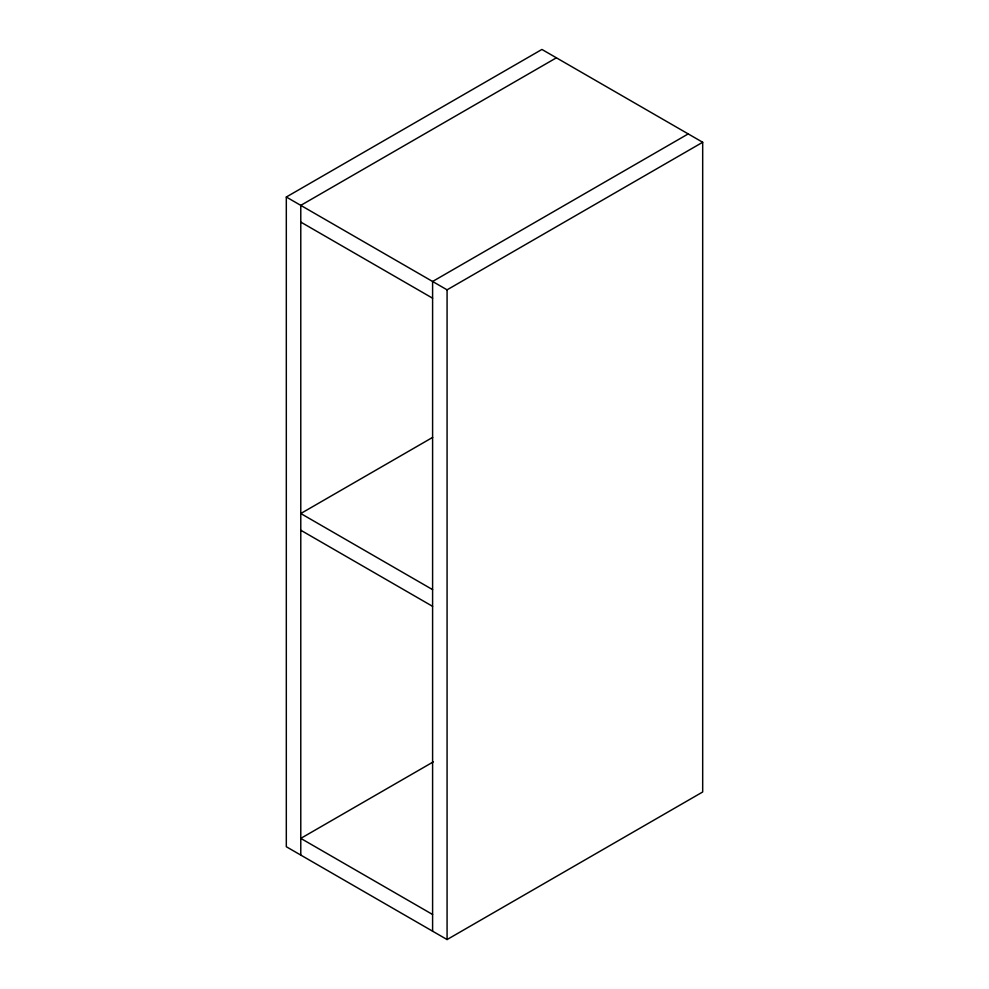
<?xml version="1.0" encoding="UTF-8"?>
<svg xmlns="http://www.w3.org/2000/svg" width="989" height="989" viewBox="0 0 989 989"><rect width="100%" height="100%" fill="white"/><g stroke="black" fill="none" stroke-linecap="round" stroke-linejoin="round"><path stroke-width="1.48" d="M286.315 197.021L541.923 49.45L702.684 142.268L702.684 791.979L447.077 939.55L286.315 846.732L286.315 197.021L447.077 289.839L702.684 142.268M556.399 57.807L300.78 205.378L300.78 855.089M688.22 133.911L432.601 281.482L432.601 931.193M432.675 437.373L300.78 513.526L432.601 589.629M433.269 761.889L300.78 838.388L432.601 914.491M300.78 222.08L432.601 298.196M300.78 530.228L432.601 606.344M447.077 289.839L447.077 939.55"/></g></svg>
